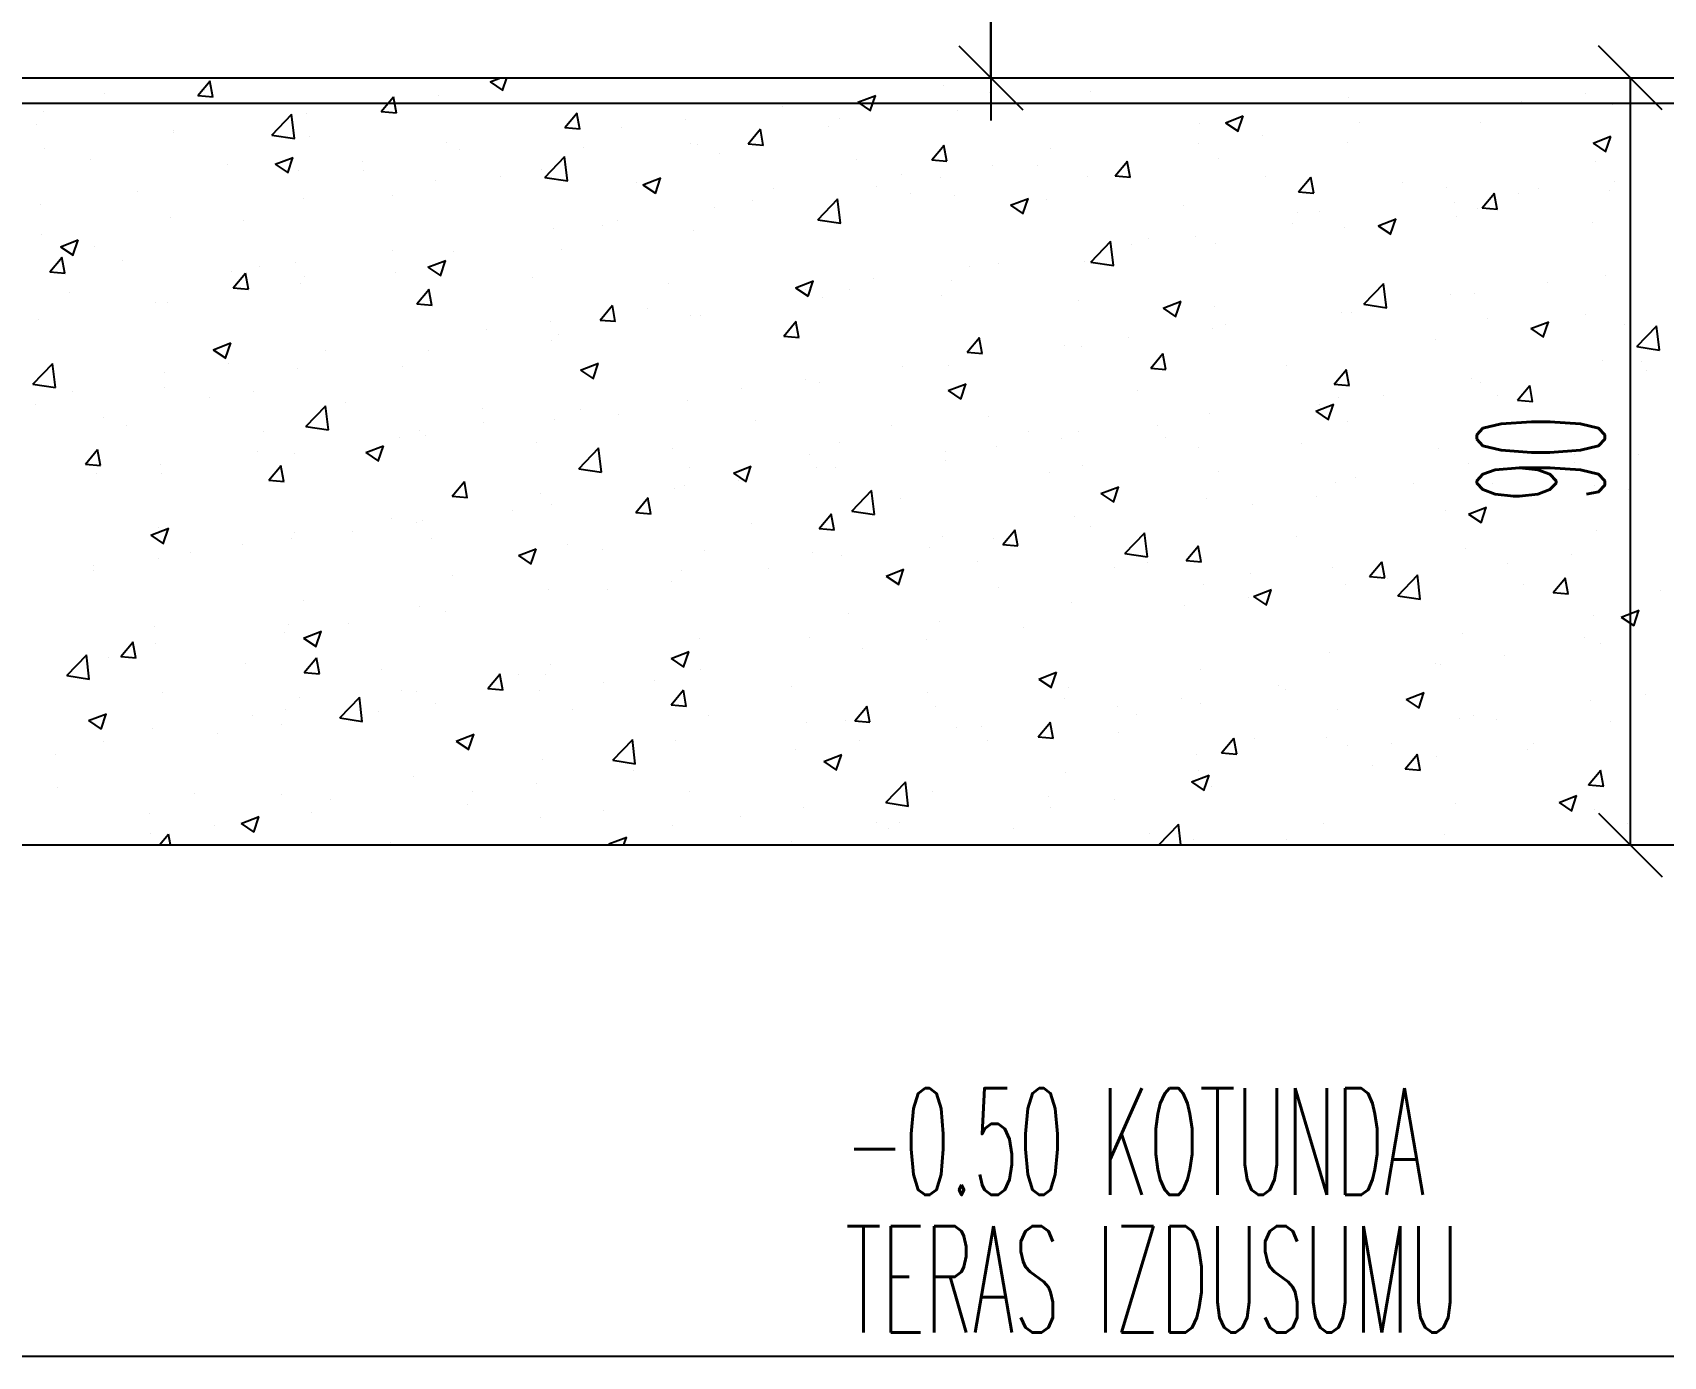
# Model space of a CAD drawing. Extents: x 78 to 306, y -397 to 18.
# Drawn here: x 271.15867 to 271.19692, y -396.76356 to -396.7325 of the extents above; entities that cross this region are included whole.
import ezdxf

# ---------------------------------------------------------------- set-up
doc = ezdxf.new("R2010")
doc.units = 0
doc.header["$LTSCALE"] = 0.5
doc.header["$MEASUREMENT"] = 0
doc.linetypes.add('DOT2', pattern=[0.125, 0, -0.125])
doc.layers.get('0').update_dxf_attribs({"linetype": 'CONTINUOUS'})
for name, color, linetype in [('DUVAR', 6, 'CONTINUOUS'), ('IZDUSUM', 2, 'DOT2'), ('KAPI', 1, 'CONTINUOUS'), ('MERDIVEN', 3, 'CONTINUOUS'), ('OLCU', 31, 'CONTINUOUS'), ('SIVA', 7, 'CONTINUOUS'), ('TARAMA', 8, 'CONTINUOUS')]:
    doc.layers.add(name, color=color, linetype=linetype)
doc.styles.add('OLCU', font='romans.shx', dxfattribs={"width": 0.6, "height": 0.125})
doc.styles.add('OLCUIC', font='ROMANS.SHX', dxfattribs={"width": 0.4, "height": 0.15})

msp = doc.modelspace()

# ---------------------------------------------------------------- linework, layer by layer
at = {"color": 0, "linetype": 'ByBlock'}
for p, q in [((271.180394, -396.73281), (271.181894, -396.73431)), ((271.196894, -396.73431), (271.195394, -396.73281)), ((271.195394, -396.75081), (271.196894, -396.75231))]:
    msp.add_line(p, q, dxfattribs=at)
at = {"layer": 'DUVAR'}
msp.add_line((271.139144, -396.73356), (271.244144, -396.73356), dxfattribs=at)
at = {"layer": 'IZDUSUM', "ltscale": 0.6}
msp.add_line((271.244144, -396.76356), (271.139144, -396.76356), dxfattribs=at)
at = {"layer": 'MERDIVEN'}
msp.add_line((271.121144, -396.75156), (271.262144, -396.75156), dxfattribs=at)
at = {"layer": 'OLCU', "ltscale": 1.4}
for p, q in [((271.181144, -396.45656), (271.181144, -396.73456)), ((271.181144, -396.73356), (271.181144, -396.72956)), ((271.196144, -396.73356), (271.196144, -396.75156))]:
    msp.add_line(p, q, dxfattribs=at)
at = {"layer": 'SIVA', "ltscale": 1.4}
msp.add_line((271.244744, -396.73416), (271.138544, -396.73416), dxfattribs=at)
at = {"layer": 'TARAMA'}
for p, q in [((271.162542, -396.733975), (271.162832, -396.733631)), ((271.162895, -396.734008), (271.162826, -396.733632)), ((271.169401, -396.733652), (271.169641, -396.73356)), ((271.169401, -396.733652), (271.169699, -396.733853)), ((271.169693, -396.733855), (271.169792, -396.73356)), ((271.171211, -396.733586), (271.171211, -396.733586)), ((271.180038, -396.733741), (271.180038, -396.733741)), ((271.160356, -396.733933), (271.160356, -396.733933)), ((271.160427, -396.734164), (271.160427, -396.734164)), ((271.162542, -396.733975), (271.162901, -396.734007)), ((271.162699, -396.733864), (271.162699, -396.733864)), ((271.166846, -396.734352), (271.167135, -396.734007)), ((271.167199, -396.734385), (271.167129, -396.734008)), ((271.16818, -396.73397), (271.16818, -396.73397)), ((271.178023, -396.734133), (271.178443, -396.733971)), ((271.178023, -396.734133), (271.178322, -396.734334)), ((271.178316, -396.734335), (271.178438, -396.733973)), ((271.181103, -396.733909), (271.181103, -396.733909)), ((271.183482, -396.733877), (271.183482, -396.733877)), ((271.189539, -396.734025), (271.189539, -396.734025)), ((271.193587, -396.734115), (271.193587, -396.734115)), ((271.195089, -396.733918), (271.195089, -396.733918)), ((271.195717, -396.734195), (271.195717, -396.734195)), ((271.158925, -396.734361), (271.158925, -396.734361)), ((271.164282, -396.734901), (271.164749, -396.734414)), ((271.164809, -396.734984), (271.164743, -396.734415)), ((271.1651, -396.734392), (271.1651, -396.734392)), ((271.166846, -396.734352), (271.167205, -396.734383)), ((271.17115, -396.734728), (271.171439, -396.734384)), ((271.171502, -396.734761), (271.171433, -396.734385)), ((271.173976, -396.734539), (271.173976, -396.734539)), ((271.176249, -396.734239), (271.176249, -396.734239)), ((271.177604, -396.73451), (271.177604, -396.73451)), ((271.180366, -396.734327), (271.180366, -396.734327)), ((271.186646, -396.734613), (271.187066, -396.734452)), ((271.186646, -396.734613), (271.186945, -396.734814)), ((271.186939, -396.734816), (271.18706, -396.734453)), ((271.189798, -396.734614), (271.189798, -396.734614)), ((271.158766, -396.734662), (271.158766, -396.734662)), ((271.161969, -396.734798), (271.161969, -396.734798)), ((271.161983, -396.734842), (271.161983, -396.734842)), ((271.164282, -396.734901), (271.164815, -396.734984)), ((271.165172, -396.734933), (271.165172, -396.734933)), ((271.17115, -396.734728), (271.171508, -396.73476)), ((271.172474, -396.734736), (271.172474, -396.734736)), ((271.175453, -396.735105), (271.175742, -396.73476)), ((271.175806, -396.735138), (271.175737, -396.734761)), ((271.177335, -396.734711), (271.177335, -396.734711)), ((271.18604, -396.734626), (271.18604, -396.734626)), ((271.187525, -396.734913), (271.187525, -396.734913)), ((271.192637, -396.734618), (271.192637, -396.734618)), ((271.195269, -396.735094), (271.195689, -396.734932)), ((271.195561, -396.735296), (271.195683, -396.734934)), ((271.158953, -396.735226), (271.158953, -396.735226)), ((271.168375, -396.735068), (271.168375, -396.735068)), ((271.168685, -396.735235), (271.168685, -396.735235)), ((271.171578, -396.735204), (271.171578, -396.735204)), ((271.174105, -396.735111), (271.174105, -396.735111)), ((271.174254, -396.735133), (271.174254, -396.735133)), ((271.174781, -396.735339), (271.174781, -396.735339)), ((271.175453, -396.735105), (271.175812, -396.735136)), ((271.179757, -396.735481), (271.180046, -396.735137)), ((271.18011, -396.735514), (271.18004, -396.735138)), ((271.182541, -396.735227), (271.182541, -396.735227)), ((271.186023, -396.735111), (271.186023, -396.735111)), ((271.18952, -396.735068), (271.18952, -396.735068)), ((271.195269, -396.735094), (271.195567, -396.735295)), ((271.160031, -396.735468), (271.160031, -396.735468)), ((271.163234, -396.735604), (271.163234, -396.735604)), ((271.164359, -396.735587), (271.164779, -396.735426)), ((271.164359, -396.735587), (271.164658, -396.735789)), ((271.164652, -396.73579), (271.164773, -396.735427)), ((271.16491, -396.735732), (271.16491, -396.735732)), ((271.166412, -396.735534), (271.166412, -396.735534)), ((271.166437, -396.735739), (271.166437, -396.735739)), ((271.170606, -396.735711), (271.170606, -396.735711)), ((271.170685, -396.735895), (271.171152, -396.735408)), ((271.171138, -396.735583), (271.171138, -396.735583)), ((271.171213, -396.735977), (271.171146, -396.735408)), ((271.177983, -396.735474), (271.177983, -396.735474)), ((271.179757, -396.735481), (271.180115, -396.735513)), ((271.181186, -396.73561), (271.181186, -396.73561)), ((271.182234, -396.73561), (271.182234, -396.73561)), ((271.18406, -396.735858), (271.18435, -396.735513)), ((271.184413, -396.735891), (271.184344, -396.735514)), ((271.184389, -396.735745), (271.184389, -396.735745)), ((271.18649, -396.735452), (271.18649, -396.735452)), ((271.19533, -396.735525), (271.19533, -396.735525)), ((271.168107, -396.735967), (271.168107, -396.735967)), ((271.16964, -396.735874), (271.16964, -396.735874)), ((271.170685, -396.735895), (271.171219, -396.735977)), ((271.172843, -396.73601), (271.172843, -396.73601)), ((271.172982, -396.736068), (271.173402, -396.735907)), ((271.172982, -396.736068), (271.17328, -396.736269)), ((271.173275, -396.73627), (271.173396, -396.735908)), ((271.178459, -396.736107), (271.178459, -396.736107)), ((271.179042, -396.735827), (271.179042, -396.735827)), ((271.179961, -396.735909), (271.179961, -396.735909)), ((271.183409, -396.735874), (271.183409, -396.735874)), ((271.18406, -396.735858), (271.184419, -396.735889)), ((271.187592, -396.73588), (271.187592, -396.73588)), ((271.188364, -396.736234), (271.188653, -396.73589)), ((271.188717, -396.736267), (271.188647, -396.735891)), ((271.190795, -396.736016), (271.190795, -396.736016)), ((271.19183, -396.736125), (271.19183, -396.736125)), ((271.195783, -396.735985), (271.195783, -396.735985)), ((271.161121, -396.736231), (271.161121, -396.736231)), ((271.165027, -396.73639), (271.165027, -396.73639)), ((271.167107, -396.736312), (271.167107, -396.736312)), ((271.175542, -396.736428), (271.175542, -396.736428)), ((271.176046, -396.736145), (271.176046, -396.736145)), ((271.177088, -396.736888), (271.177556, -396.736401)), ((271.177616, -396.736971), (271.17755, -396.736401)), ((271.179249, -396.73628), (271.179249, -396.73628)), ((271.180293, -396.736324), (271.180293, -396.736324)), ((271.181605, -396.736548), (271.182025, -396.736387)), ((271.181897, -396.736751), (271.182019, -396.736388)), ((271.182451, -396.736416), (271.182451, -396.736416)), ((271.188364, -396.736234), (271.188722, -396.736266)), ((271.192008, -396.736482), (271.192008, -396.736482)), ((271.192667, -396.736611), (271.192957, -396.736266)), ((271.19302, -396.736644), (271.192951, -396.736268)), ((271.193511, -396.736284), (271.193511, -396.736284)), ((271.193998, -396.736151), (271.193998, -396.736151)), ((271.195644, -396.736193), (271.195644, -396.736193)), ((271.158849, -396.73653), (271.158849, -396.73653)), ((271.161911, -396.73684), (271.161911, -396.73684)), ((271.172398, -396.736905), (271.172398, -396.736905)), ((271.17467, -396.736606), (271.17467, -396.736606)), ((271.177088, -396.736888), (271.177622, -396.73697)), ((271.177262, -396.736708), (271.177262, -396.736708)), ((271.181605, -396.736548), (271.181903, -396.73675)), ((271.185654, -396.736551), (271.185654, -396.736551)), ((271.188331, -396.736726), (271.188331, -396.736726)), ((271.188857, -396.736686), (271.188857, -396.736686)), ((271.190228, -396.737029), (271.190648, -396.736868)), ((271.19052, -396.737231), (271.190642, -396.736869)), ((271.19206, -396.736822), (271.19206, -396.736822)), ((271.192564, -396.736615), (271.192564, -396.736615)), ((271.192667, -396.736611), (271.193026, -396.736642)), ((271.15888, -396.737224), (271.15888, -396.737224)), ((271.163607, -396.736912), (271.163607, -396.736912)), ((271.170896, -396.737103), (271.170896, -396.737103)), ((271.172043, -396.737029), (271.172043, -396.737029)), ((271.174181, -396.737131), (271.174181, -396.737131)), ((271.185947, -396.73728), (271.185947, -396.73728)), ((271.188219, -396.736981), (271.188219, -396.736981)), ((271.189447, -396.737065), (271.189447, -396.737065)), ((271.190228, -396.737029), (271.190526, -396.73723)), ((271.195263, -396.736957), (271.195263, -396.736957)), ((271.159318, -396.737522), (271.159738, -396.737361)), ((271.159318, -396.737522), (271.159616, -396.737724)), ((271.15961, -396.737725), (271.159732, -396.737362)), ((271.160108, -396.737513), (271.160108, -396.737513)), ((271.167106, -396.737602), (271.167106, -396.737602)), ((271.168544, -396.737629), (271.168544, -396.737629)), ((271.171065, -396.737581), (271.171065, -396.737581)), ((271.183492, -396.737881), (271.183959, -396.737394)), ((271.18402, -396.737964), (271.183953, -396.737394)), ((271.184445, -396.737478), (271.184445, -396.737478)), ((271.184832, -396.737326), (271.184832, -396.737326)), ((271.186417, -396.737449), (271.186417, -396.737449)), ((271.159071, -396.738112), (271.159361, -396.737767)), ((271.159424, -396.738145), (271.159355, -396.737769)), ((271.160775, -396.737848), (271.160775, -396.737848)), ((271.163978, -396.737983), (271.163978, -396.737983)), ((271.164834, -396.737901), (271.164834, -396.737901)), ((271.167941, -396.738003), (271.168361, -396.737842)), ((271.167941, -396.738003), (271.168239, -396.738204)), ((271.168034, -396.737965), (271.168034, -396.737965)), ((271.168233, -396.738206), (271.168355, -396.737843)), ((271.180655, -396.737977), (271.180655, -396.737977)), ((271.181333, -396.737927), (271.181333, -396.737927)), ((271.183336, -396.737872), (271.183336, -396.737872)), ((271.183492, -396.737881), (271.184025, -396.737964)), ((271.159071, -396.738112), (271.15943, -396.738143)), ((271.163332, -396.738099), (271.163332, -396.738099)), ((271.163375, -396.738489), (271.163664, -396.738144)), ((271.163728, -396.738521), (271.163658, -396.738145)), ((271.164954, -396.738387), (271.164954, -396.738387)), ((271.165045, -396.73823), (271.165045, -396.73823)), ((271.167181, -396.738118), (271.167181, -396.738118)), ((271.170384, -396.738254), (271.170384, -396.738254)), ((271.173587, -396.738389), (271.173587, -396.738389)), ((271.176563, -396.738484), (271.176984, -396.738322)), ((271.176856, -396.738686), (271.176978, -396.738324)), ((271.178383, -396.738276), (271.178383, -396.738276)), ((271.18022, -396.738321), (271.18022, -396.738321)), ((271.189895, -396.738874), (271.190363, -396.738387)), ((271.190423, -396.738957), (271.190357, -396.738387)), ((271.194204, -396.738351), (271.194204, -396.738351)), ((271.195571, -396.73819), (271.195571, -396.73819)), ((271.159543, -396.738597), (271.159543, -396.738597)), ((271.163375, -396.738489), (271.163734, -396.73852)), ((271.167679, -396.738865), (271.167968, -396.73852)), ((271.168031, -396.738898), (271.167962, -396.738522)), ((271.176563, -396.738484), (271.176862, -396.738685)), ((271.17679, -396.738524), (271.17679, -396.738524)), ((271.176881, -396.738473), (271.176881, -396.738473)), ((271.177189, -396.738706), (271.177189, -396.738706)), ((271.177834, -396.738528), (271.177834, -396.738528)), ((271.179993, -396.73866), (271.179993, -396.73866)), ((271.183196, -396.738795), (271.183196, -396.738795)), ((271.185186, -396.738964), (271.185606, -396.738803)), ((271.185479, -396.739167), (271.1856, -396.738804)), ((271.191932, -396.738651), (271.191932, -396.738651)), ((271.192491, -396.738613), (271.192491, -396.738613)), ((271.161546, -396.738831), (271.161546, -396.738831)), ((271.161838, -396.738837), (271.161838, -396.738837)), ((271.167679, -396.738865), (271.168037, -396.738896)), ((271.171982, -396.739242), (271.172271, -396.738897)), ((271.172335, -396.739274), (271.172266, -396.738898)), ((271.173092, -396.738972), (271.173092, -396.738972)), ((271.174108, -396.739128), (271.174108, -396.739128)), ((271.174335, -396.739128), (271.174335, -396.739128)), ((271.185186, -396.738964), (271.185485, -396.739165)), ((271.186399, -396.73893), (271.186399, -396.73893)), ((271.189374, -396.739062), (271.189374, -396.739062)), ((271.189602, -396.739066), (271.189602, -396.739066)), ((271.189895, -396.738874), (271.190429, -396.738957)), ((271.19043, -396.738848), (271.19043, -396.738848)), ((271.192804, -396.739201), (271.192804, -396.739201)), ((271.195082, -396.739105), (271.195082, -396.739105)), ((271.158807, -396.739221), (271.158807, -396.739221)), ((271.169317, -396.739469), (271.169317, -396.739469)), ((271.170819, -396.739272), (271.170819, -396.739272)), ((271.170992, -396.739578), (271.170992, -396.739578)), ((271.171982, -396.739242), (271.172341, -396.739273)), ((271.176286, -396.739618), (271.176575, -396.739273)), ((271.176638, -396.739651), (271.176569, -396.739275)), ((271.186344, -396.739446), (271.186344, -396.739446)), ((271.186641, -396.739347), (271.186641, -396.739347)), ((271.193809, -396.739445), (271.194229, -396.739283)), ((271.193809, -396.739445), (271.194107, -396.739646)), ((271.194102, -396.739647), (271.194223, -396.739285)), ((271.196007, -396.739336), (271.196007, -396.739336)), ((271.196299, -396.739867), (271.196766, -396.73938)), ((271.196826, -396.73995), (271.19676, -396.73938)), ((271.162899, -396.739938), (271.163319, -396.739777)), ((271.162899, -396.739938), (271.163198, -396.740139)), ((271.163192, -396.740141), (271.163314, -396.739778)), ((271.165528, -396.739968), (271.165528, -396.739968)), ((271.167962, -396.739962), (271.167962, -396.739962)), ((271.170836, -396.739729), (271.170836, -396.739729)), ((271.176286, -396.739618), (271.176644, -396.739649)), ((271.180589, -396.739995), (271.180878, -396.73965)), ((271.180942, -396.740027), (271.180873, -396.739651)), ((271.182866, -396.739844), (271.182866, -396.739844)), ((271.183263, -396.739869), (271.183263, -396.739869)), ((271.184368, -396.739646), (271.184368, -396.739646)), ((271.191583, -396.739705), (271.191583, -396.739705)), ((271.196299, -396.739867), (271.196832, -396.73995)), ((271.158674, -396.740746), (271.159141, -396.740259)), ((271.159201, -396.740829), (271.159135, -396.740259)), ((271.163256, -396.740267), (271.163256, -396.740267)), ((271.167337, -396.74033), (271.167337, -396.74033)), ((271.171522, -396.740419), (271.171942, -396.740257)), ((271.171815, -396.740621), (271.171936, -396.740259)), ((271.179077, -396.740343), (271.179077, -396.740343)), ((271.180147, -396.740319), (271.180147, -396.740319)), ((271.180589, -396.739995), (271.180948, -396.740026)), ((271.184893, -396.740371), (271.185182, -396.740026)), ((271.185246, -396.740404), (271.185176, -396.740028)), ((271.188084, -396.740306), (271.188084, -396.740306)), ((271.195498, -396.740187), (271.195498, -396.740187)), ((271.196415, -396.740219), (271.196415, -396.740219)), ((271.161754, -396.740465), (271.161754, -396.740465)), ((271.164881, -396.740384), (271.164881, -396.740384)), ((271.171522, -396.740419), (271.171821, -396.74062)), ((271.176805, -396.740642), (271.176805, -396.740642)), ((271.177116, -396.740703), (271.177116, -396.740703)), ((271.184893, -396.740371), (271.185251, -396.740402)), ((271.189196, -396.740748), (271.189486, -396.740403)), ((271.189549, -396.74078), (271.18948, -396.740404)), ((271.192418, -396.74061), (271.192418, -396.74061)), ((271.192626, -396.740718), (271.192626, -396.740718)), ((271.196519, -396.740422), (271.196519, -396.740422)), ((271.158674, -396.740746), (271.159207, -396.740829)), ((271.159607, -396.740914), (271.159607, -396.740914)), ((271.161765, -396.740834), (271.161765, -396.740834)), ((271.16281, -396.741049), (271.16281, -396.741049)), ((271.163837, -396.74093), (271.163837, -396.74093)), ((271.175303, -396.74084), (271.175303, -396.74084)), ((271.180145, -396.740899), (271.180565, -396.740738)), ((271.180145, -396.740899), (271.180443, -396.741101)), ((271.180437, -396.741102), (271.180559, -396.740739)), ((271.184584, -396.740906), (271.184584, -396.740906)), ((271.189196, -396.740748), (271.189555, -396.740779)), ((271.189301, -396.74106), (271.189301, -396.74106)), ((271.190354, -396.741017), (271.190354, -396.741017)), ((271.19302, -396.741023), (271.19302, -396.741023)), ((271.1935, -396.741124), (271.193789, -396.740779)), ((271.193853, -396.741157), (271.193783, -396.740781)), ((271.158734, -396.741218), (271.158734, -396.741218)), ((271.165077, -396.741739), (271.165544, -396.741252)), ((271.165605, -396.741822), (271.165538, -396.741252)), ((271.166013, -396.741184), (271.166013, -396.741184)), ((271.169215, -396.74132), (271.169215, -396.74132)), ((271.171513, -396.741339), (271.171513, -396.741339)), ((271.172418, -396.741455), (271.172418, -396.741455)), ((271.174036, -396.741125), (271.174036, -396.741125)), ((271.186271, -396.741444), (271.186271, -396.741444)), ((271.188768, -396.74138), (271.189188, -396.741218)), ((271.188768, -396.74138), (271.189066, -396.741581)), ((271.188852, -396.741215), (271.188852, -396.741215)), ((271.18906, -396.741582), (271.189182, -396.74122)), ((271.1935, -396.741124), (271.193859, -396.741155)), ((271.160338, -396.741531), (271.160338, -396.741531)), ((271.160872, -396.741719), (271.160872, -396.741719)), ((271.164075, -396.741855), (271.164075, -396.741855)), ((271.165077, -396.741739), (271.165611, -396.741822)), ((271.167739, -396.741836), (271.167739, -396.741836)), ((271.169241, -396.741638), (271.169241, -396.741638)), ((271.170919, -396.741575), (271.170919, -396.741575)), ((271.175621, -396.74159), (271.175621, -396.74159)), ((271.178824, -396.741726), (271.178824, -396.741726)), ((271.181085, -396.741507), (271.181085, -396.741507)), ((271.182027, -396.741861), (271.182027, -396.741861)), ((271.18319, -396.741866), (271.18319, -396.741866)), ((271.185062, -396.741714), (271.185062, -396.741714)), ((271.189521, -396.741623), (271.189521, -396.741623)), ((271.166481, -396.742354), (271.166901, -396.742193)), ((271.166773, -396.742557), (271.166895, -396.742194)), ((271.167278, -396.74199), (271.167278, -396.74199)), ((271.167889, -396.741959), (271.167889, -396.741959)), ((271.170481, -396.742125), (271.170481, -396.742125)), ((271.17148, -396.742732), (271.171948, -396.742245)), ((271.172008, -396.742815), (271.171942, -396.742245)), ((271.173684, -396.742261), (271.173684, -396.742261)), ((271.177586, -396.742108), (271.177586, -396.742108)), ((271.181288, -396.742211), (271.181288, -396.742211)), ((271.18279, -396.742013), (271.18279, -396.742013)), ((271.18523, -396.741996), (271.18523, -396.741996)), ((271.186022, -396.742224), (271.186022, -396.742224)), ((271.188433, -396.742132), (271.188433, -396.742132)), ((271.195425, -396.742185), (271.195425, -396.742185)), ((271.159904, -396.742625), (271.160193, -396.74228)), ((271.159904, -396.742625), (271.160263, -396.742657)), ((271.160257, -396.742658), (271.160187, -396.742282)), ((271.161677, -396.742634), (271.161677, -396.742634)), ((271.16395, -396.742335), (271.16395, -396.742335)), ((271.164808, -396.742382), (271.164808, -396.742382)), ((271.166481, -396.742354), (271.166779, -396.742555)), ((271.176886, -396.742396), (271.176886, -396.742396)), ((271.180074, -396.742316), (271.180074, -396.742316)), ((271.180089, -396.742531), (271.180089, -396.742531)), ((271.191636, -396.742267), (271.191636, -396.742267)), ((271.192345, -396.742607), (271.192345, -396.742607)), ((271.194837, -396.742586), (271.194837, -396.742586)), ((271.194839, -396.742402), (271.194839, -396.742402)), ((271.196339, -396.742388), (271.196339, -396.742388)), ((271.160175, -396.742832), (271.160175, -396.742832)), ((271.161692, -396.742832), (271.161692, -396.742832)), ((271.164208, -396.743002), (271.164497, -396.742657)), ((271.164208, -396.743002), (271.164566, -396.743033)), ((271.16456, -396.743034), (271.164491, -396.742658)), ((271.17148, -396.742732), (271.172014, -396.742815)), ((271.174087, -396.742708), (271.174087, -396.742708)), ((271.175104, -396.742834), (271.175524, -396.742673)), ((271.175104, -396.742834), (271.175402, -396.743036)), ((271.175226, -396.743009), (271.175226, -396.743009)), ((271.175396, -396.743037), (271.175518, -396.742674)), ((271.177043, -396.7427), (271.177043, -396.7427)), ((271.177499, -396.742709), (271.177499, -396.742709)), ((271.182523, -396.742824), (271.182523, -396.742824)), ((271.183292, -396.742667), (271.183292, -396.742667)), ((271.186495, -396.742802), (271.186495, -396.742802)), ((271.189698, -396.742937), (271.189698, -396.742937)), ((271.168511, -396.743378), (271.1688, -396.743033)), ((271.168511, -396.743378), (271.16887, -396.74341)), ((271.168864, -396.743411), (271.168795, -396.743035)), ((271.170588, -396.743309), (271.170588, -396.743309)), ((271.172815, -396.743755), (271.173104, -396.74341)), ((271.173167, -396.743787), (271.173098, -396.743411)), ((271.173724, -396.743206), (271.173724, -396.743206)), ((271.173963, -396.743123), (271.173963, -396.743123)), ((271.177884, -396.743726), (271.178351, -396.743238)), ((271.178412, -396.743808), (271.178345, -396.743239)), ((271.183726, -396.743315), (271.184146, -396.743154)), ((271.183726, -396.743315), (271.184025, -396.743516)), ((271.184019, -396.743518), (271.184141, -396.743155)), ((271.188775, -396.743384), (271.188775, -396.743384)), ((271.189228, -396.743057), (271.189228, -396.743057)), ((271.191048, -396.743084), (271.191048, -396.743084)), ((271.192901, -396.743073), (271.192901, -396.743073)), ((271.195312, -396.743122), (271.195312, -396.743122)), ((271.196104, -396.743208), (271.196104, -396.743208)), ((271.169935, -396.743705), (271.169935, -396.743705)), ((271.170846, -396.743573), (271.170846, -396.743573)), ((271.172815, -396.743755), (271.173173, -396.743786)), ((271.177118, -396.744131), (271.177407, -396.743786)), ((271.177471, -396.744164), (271.177402, -396.743788)), ((271.177884, -396.743726), (271.178418, -396.743808)), ((271.179024, -396.743425), (271.179024, -396.743425)), ((271.186198, -396.743441), (271.186198, -396.743441)), ((271.187273, -396.743581), (271.187273, -396.743581)), ((271.191813, -396.743723), (271.191813, -396.743723)), ((271.192349, -396.743795), (271.192769, -396.743634)), ((271.192642, -396.743998), (271.192763, -396.743636)), ((271.161439, -396.744289), (271.16186, -396.744128)), ((271.161616, -396.744099), (271.161616, -396.744099)), ((271.161732, -396.744492), (271.161854, -396.744129)), ((271.167089, -396.74391), (271.167089, -396.74391)), ((271.167662, -396.744004), (271.167662, -396.744004)), ((271.167816, -396.743957), (271.167816, -396.743957)), ((271.175525, -396.744026), (271.175525, -396.744026)), ((271.177118, -396.744131), (271.177477, -396.744163)), ((271.181422, -396.744508), (271.181711, -396.744163)), ((271.181775, -396.74454), (271.181705, -396.744164)), ((271.183117, -396.743864), (271.183117, -396.743864)), ((271.183484, -396.74408), (271.183484, -396.74408)), ((271.192349, -396.743795), (271.192648, -396.743997)), ((271.161439, -396.744289), (271.161738, -396.74449)), ((271.16359, -396.74451), (271.16359, -396.74451)), ((271.164735, -396.744379), (271.164735, -396.744379)), ((271.164819, -396.744234), (271.164819, -396.744234)), ((271.16616, -396.744202), (271.16616, -396.744202)), ((271.168022, -396.744369), (271.168022, -396.744369)), ((271.171225, -396.744505), (271.171225, -396.744505)), ((271.180001, -396.744314), (271.180001, -396.744314)), ((271.181212, -396.744379), (271.181212, -396.744379)), ((271.181422, -396.744508), (271.18178, -396.744539)), ((271.184287, -396.744719), (271.184755, -396.744232)), ((271.184815, -396.744802), (271.184749, -396.744232)), ((271.185725, -396.744884), (271.186015, -396.74454)), ((271.186078, -396.744917), (271.186009, -396.744541)), ((271.188314, -396.744324), (271.188314, -396.744324)), ((271.195352, -396.744182), (271.195352, -396.744182)), ((271.161619, -396.744829), (271.161619, -396.744829)), ((271.162371, -396.744701), (271.162371, -396.744701)), ((271.170062, -396.74477), (271.170482, -396.744608)), ((271.170062, -396.74477), (271.170361, -396.744971)), ((271.170355, -396.744972), (271.170476, -396.74461)), ((271.172026, -396.744626), (271.172026, -396.744626)), ((271.174428, -396.74464), (271.174428, -396.74464)), ((271.17697, -396.744698), (271.17697, -396.744698)), ((271.177631, -396.744775), (271.177631, -396.744775)), ((271.179709, -396.744577), (271.179709, -396.744577)), ((271.180834, -396.744911), (271.180834, -396.744911)), ((271.184287, -396.744719), (271.184821, -396.744801)), ((271.184814, -396.744924), (271.184814, -396.744924)), ((271.185725, -396.744884), (271.186084, -396.744916)), ((271.190029, -396.745261), (271.190318, -396.744916)), ((271.190382, -396.745293), (271.190312, -396.744917)), ((271.192272, -396.744605), (271.192272, -396.744605)), ((271.194761, -396.744754), (271.194761, -396.744754)), ((271.160091, -396.745111), (271.160091, -396.745111)), ((271.160099, -396.745), (271.160099, -396.745)), ((271.168527, -396.745227), (271.168527, -396.745227)), ((271.17389, -396.74512), (271.17389, -396.74512)), ((271.17592, -396.745076), (271.17592, -396.745076)), ((271.178685, -396.74525), (271.179105, -396.745089)), ((271.178685, -396.74525), (271.178983, -396.745451)), ((271.178978, -396.745453), (271.179099, -396.74509)), ((271.184036, -396.745046), (271.184036, -396.745046)), ((271.187239, -396.745181), (271.187239, -396.745181)), ((271.189155, -396.745054), (271.189155, -396.745054)), ((271.190029, -396.745261), (271.190388, -396.745292)), ((271.190442, -396.745317), (271.190442, -396.745317)), ((271.190691, -396.745712), (271.191158, -396.745225)), ((271.191218, -396.745795), (271.191152, -396.745225)), ((271.193259, -396.744952), (271.193259, -396.744952)), ((271.194332, -396.745637), (271.194622, -396.745293)), ((271.194685, -396.74567), (271.194616, -396.745294)), ((271.170773, -396.74557), (271.170773, -396.74557)), ((271.172146, -396.745573), (271.172146, -396.745573)), ((271.173648, -396.745375), (271.173648, -396.745375)), ((271.181315, -396.745525), (271.181315, -396.745525)), ((271.186125, -396.745439), (271.186125, -396.745439)), ((271.187308, -396.745731), (271.187728, -396.745569)), ((271.1876, -396.745933), (271.187722, -396.745571)), ((271.189469, -396.745451), (271.189469, -396.745451)), ((271.193645, -396.745452), (271.193645, -396.745452)), ((271.194332, -396.745637), (271.194691, -396.745669)), ((271.196848, -396.745587), (271.196848, -396.745587)), ((271.165027, -396.745828), (271.165027, -396.745828)), ((271.167743, -396.745954), (271.167743, -396.745954)), ((271.168356, -396.746072), (271.168356, -396.746072)), ((271.183044, -396.745861), (271.183044, -396.745861)), ((271.185695, -396.745948), (271.185695, -396.745948)), ((271.187197, -396.74575), (271.187197, -396.74575)), ((271.187308, -396.745731), (271.187606, -396.745932)), ((271.190691, -396.745712), (271.191224, -396.745795)), ((271.195931, -396.746211), (271.196351, -396.74605)), ((271.196223, -396.746414), (271.196345, -396.746051)), ((271.161528, -396.746428), (271.161528, -396.746428)), ((271.164662, -396.746377), (271.164662, -396.746377)), ((271.166084, -396.746371), (271.166084, -396.746371)), ((271.177816, -396.746125), (271.177816, -396.746125)), ((271.179928, -396.746311), (271.179928, -396.746311)), ((271.181906, -396.746447), (271.181906, -396.746447)), ((271.195279, -396.74618), (271.195279, -396.74618)), ((271.195931, -396.746211), (271.196229, -396.746412)), ((271.160736, -396.747138), (271.161026, -396.746794)), ((271.161089, -396.747171), (271.16102, -396.746795)), ((271.161546, -396.746826), (271.161546, -396.746826)), ((271.164582, -396.746569), (271.164582, -396.746569)), ((271.165021, -396.746705), (271.165441, -396.746544)), ((271.165021, -396.746705), (271.165319, -396.746906)), ((271.165313, -396.746907), (271.165435, -396.746545)), ((271.174317, -396.746726), (271.174317, -396.746726)), ((271.176897, -396.746695), (271.176897, -396.746695)), ((271.179633, -396.746746), (271.179633, -396.746746)), ((271.192199, -396.746602), (271.192199, -396.746602)), ((271.195064, -396.746702), (271.195064, -396.746702)), ((271.195455, -396.746822), (271.195455, -396.746822)), ((271.159469, -396.747584), (271.159936, -396.747097)), ((271.159997, -396.747667), (271.15993, -396.747097)), ((271.160448, -396.747165), (271.160448, -396.747165)), ((271.160736, -396.747138), (271.161095, -396.74717)), ((271.160793, -396.747068), (271.160793, -396.747068)), ((271.16504, -396.747515), (271.165329, -396.74717)), ((271.165393, -396.747547), (271.165323, -396.747171)), ((271.173644, -396.747185), (271.174064, -396.747024)), ((271.173644, -396.747185), (271.173942, -396.747387)), ((271.173817, -396.747117), (271.173817, -396.747117)), ((271.173936, -396.747388), (271.174058, -396.747025)), ((271.178131, -396.746944), (271.178131, -396.746944)), ((271.189083, -396.747052), (271.189083, -396.747052)), ((271.193182, -396.747121), (271.193182, -396.747121)), ((271.159469, -396.747584), (271.160003, -396.747667)), ((271.16365, -396.7473), (271.16365, -396.7473)), ((271.16504, -396.747515), (271.165399, -396.747546)), ((271.166853, -396.747435), (271.166853, -396.747435)), ((271.169344, -396.747891), (271.169633, -396.747547)), ((271.169696, -396.747924), (271.169627, -396.747548)), ((271.170056, -396.747571), (271.170056, -396.747571)), ((271.1707, -396.747567), (271.1707, -396.747567)), ((271.170818, -396.747327), (271.170818, -396.747327)), ((271.174342, -396.747442), (271.174342, -396.747442)), ((271.182266, -396.747666), (271.182687, -396.747505)), ((271.182559, -396.747868), (271.182681, -396.747506)), ((271.186052, -396.747436), (271.186052, -396.747436)), ((271.191565, -396.747303), (271.191565, -396.747303)), ((271.19168, -396.747318), (271.19168, -396.747318)), ((271.161713, -396.747971), (271.161713, -396.747971)), ((271.167319, -396.747927), (271.167319, -396.747927)), ((271.16767, -396.747951), (271.16767, -396.747951)), ((271.169344, -396.747891), (271.169702, -396.747923)), ((271.170567, -396.747939), (271.170567, -396.747939)), ((271.172069, -396.747742), (271.172069, -396.747742)), ((271.173259, -396.747706), (271.173259, -396.747706)), ((271.173647, -396.748268), (271.173936, -396.747923)), ((271.174, -396.748301), (271.173931, -396.747924)), ((271.176462, -396.747841), (271.176462, -396.747841)), ((271.179665, -396.747977), (271.179665, -396.747977)), ((271.182266, -396.747666), (271.182565, -396.747867)), ((271.182971, -396.747858), (271.182971, -396.747858)), ((271.187891, -396.747817), (271.187891, -396.747817)), ((271.188066, -396.747904), (271.188066, -396.747904)), ((271.190889, -396.748146), (271.191309, -396.747985)), ((271.191182, -396.748349), (271.191303, -396.747986)), ((271.164589, -396.748374), (271.164589, -396.748374)), ((271.164916, -396.748106), (271.164916, -396.748106)), ((271.165872, -396.748577), (271.16634, -396.74809)), ((271.1664, -396.74866), (271.166334, -396.74809)), ((271.168118, -396.748241), (271.168118, -396.748241)), ((271.171321, -396.748377), (271.171321, -396.748377)), ((271.173647, -396.748268), (271.174006, -396.748299)), ((271.177951, -396.748644), (271.17824, -396.7483)), ((271.178304, -396.748677), (271.178234, -396.748301)), ((271.179855, -396.748308), (271.179855, -396.748308)), ((271.182868, -396.748112), (271.182868, -396.748112)), ((271.184116, -396.748314), (271.184116, -396.748314)), ((271.185618, -396.748117), (271.185618, -396.748117)), ((271.186071, -396.748247), (271.186071, -396.748247)), ((271.189274, -396.748383), (271.189274, -396.748383)), ((271.190889, -396.748146), (271.191188, -396.748348)), ((271.195207, -396.748177), (271.195207, -396.748177)), ((271.196502, -396.74802), (271.196502, -396.74802)), ((271.15998, -396.74864), (271.1604, -396.748479)), ((271.15998, -396.74864), (271.160278, -396.748841)), ((271.160272, -396.748843), (271.160394, -396.74848)), ((271.16382, -396.748528), (271.16382, -396.748528)), ((271.164506, -396.748737), (271.164506, -396.748737)), ((271.165872, -396.748577), (271.166406, -396.74866)), ((271.166778, -396.748438), (271.166778, -396.748438)), ((271.174524, -396.748512), (271.174524, -396.748512)), ((271.176824, -396.748692), (271.176824, -396.748692)), ((271.177727, -396.748647), (271.177727, -396.748647)), ((271.177951, -396.748644), (271.178309, -396.748676)), ((271.182254, -396.749021), (271.182544, -396.748676)), ((271.182607, -396.749054), (271.182538, -396.748677)), ((271.184567, -396.748504), (271.184567, -396.748504)), ((271.192126, -396.748599), (271.192126, -396.748599)), ((271.192477, -396.748518), (271.192477, -396.748518)), ((271.193003, -396.74862), (271.193003, -396.74862)), ((271.19568, -396.748653), (271.19568, -396.748653)), ((271.160321, -396.749129), (271.160321, -396.749129)), ((271.161473, -396.748824), (271.161473, -396.748824)), ((271.163004, -396.748935), (271.163004, -396.748935)), ((271.168602, -396.749121), (271.169022, -396.748959)), ((271.168602, -396.749121), (271.168901, -396.749322)), ((271.168895, -396.749323), (271.169017, -396.748961)), ((271.172276, -396.74957), (271.172743, -396.749083)), ((271.172804, -396.749653), (271.172737, -396.749083)), ((271.173744, -396.749115), (271.173744, -396.749115)), ((271.178055, -396.749112), (271.178055, -396.749112)), ((271.180327, -396.748813), (271.180327, -396.748813)), ((271.18093, -396.748783), (271.18093, -396.748783)), ((271.181068, -396.749105), (271.181068, -396.749105)), ((271.182254, -396.749021), (271.182613, -396.749052)), ((271.184133, -396.748918), (271.184133, -396.748918)), ((271.186558, -396.749397), (271.186847, -396.749053)), ((271.186911, -396.74943), (271.186841, -396.749054)), ((271.187336, -396.749053), (271.187336, -396.749053)), ((271.18901, -396.749049), (271.18901, -396.749049)), ((271.159214, -396.749434), (271.159214, -396.749434)), ((271.176553, -396.74931), (271.176553, -396.74931)), ((271.177225, -396.749601), (271.177645, -396.74944)), ((271.177518, -396.749804), (271.177639, -396.749441)), ((271.185979, -396.749433), (271.185979, -396.749433)), ((271.186558, -396.749397), (271.186916, -396.749429)), ((271.189504, -396.749221), (271.189504, -396.749221)), ((271.190539, -396.749189), (271.190539, -396.749189)), ((271.190861, -396.749774), (271.191151, -396.749429)), ((271.191214, -396.749807), (271.191145, -396.74943)), ((271.191604, -396.749487), (271.191604, -396.749487)), ((271.193742, -396.749324), (271.193742, -396.749324)), ((271.193876, -396.749188), (271.193876, -396.749188)), ((271.170627, -396.749565), (271.170627, -396.749565)), ((271.172276, -396.74957), (271.17281, -396.749653)), ((271.172763, -396.749809), (271.172763, -396.749809)), ((271.177225, -396.749601), (271.177524, -396.749802)), ((271.177569, -396.749705), (271.177569, -396.749705)), ((271.182898, -396.749856), (271.182898, -396.749856)), ((271.186004, -396.749822), (271.186004, -396.749822)), ((271.190102, -396.749685), (271.190102, -396.749685)), ((271.190861, -396.749774), (271.19122, -396.749805)), ((271.195165, -396.75015), (271.195454, -396.749806)), ((271.195518, -396.750183), (271.195448, -396.749807)), ((271.159254, -396.750215), (271.159254, -396.750215)), ((271.167597, -396.749949), (271.167597, -396.749949)), ((271.170491, -396.750108), (271.170491, -396.750108)), ((271.178679, -396.750563), (271.179147, -396.750076)), ((271.179207, -396.750646), (271.179141, -396.750076)), ((271.185848, -396.750082), (271.186268, -396.74992)), ((271.185848, -396.750082), (271.186146, -396.750283)), ((271.18614, -396.750284), (271.186262, -396.749922)), ((271.186312, -396.750184), (271.186312, -396.750184)), ((271.195134, -396.750174), (271.195134, -396.750174)), ((271.195165, -396.75015), (271.195524, -396.750182)), ((271.162457, -396.75035), (271.162457, -396.75035)), ((271.164516, -396.750371), (271.164516, -396.750371)), ((271.16566, -396.750485), (271.16566, -396.750485)), ((271.168863, -396.750621), (271.168863, -396.750621)), ((271.168989, -396.750306), (271.168989, -396.750306)), ((271.174069, -396.750306), (271.174069, -396.750306)), ((271.178679, -396.750563), (271.179213, -396.750646)), ((271.179782, -396.750306), (271.179782, -396.750306)), ((271.182505, -396.750422), (271.182505, -396.750422)), ((271.18404, -396.750483), (271.18404, -396.750483)), ((271.192053, -396.750597), (271.192053, -396.750597)), ((271.194471, -396.750562), (271.194891, -396.750401)), ((271.194471, -396.750562), (271.194769, -396.750763)), ((271.194763, -396.750765), (271.194885, -396.750402)), ((271.1614, -396.750821), (271.1614, -396.750821)), ((271.163561, -396.751056), (271.163981, -396.750894)), ((271.163561, -396.751056), (271.163859, -396.751257)), ((271.163854, -396.751258), (271.163975, -396.750896)), ((271.1652, -396.750805), (271.1652, -396.750805)), ((271.17057, -396.750907), (271.17057, -396.750907)), ((271.172066, -396.750756), (271.172066, -396.750756)), ((271.175268, -396.750891), (271.175268, -396.750891)), ((271.176751, -396.75069), (271.176751, -396.75069)), ((271.178471, -396.751027), (271.178471, -396.751027)), ((271.179006, -396.751023), (271.179006, -396.751023)), ((271.182538, -396.750681), (271.182538, -396.750681)), ((271.188937, -396.751047), (271.188937, -396.751047)), ((271.195294, -396.75072), (271.195294, -396.75072)), ((271.196087, -396.751056), (271.196087, -396.751056)), ((271.161425, -396.751302), (271.161425, -396.751302)), ((271.161646, -396.75156), (271.161858, -396.751307)), ((271.161899, -396.75156), (271.161852, -396.751308)), ((271.162927, -396.751104), (271.162927, -396.751104)), ((271.172184, -396.751536), (271.172604, -396.751375)), ((271.172536, -396.75156), (271.172598, -396.751376)), ((271.173671, -396.751112), (271.173671, -396.751112)), ((271.178749, -396.75118), (271.178749, -396.75118)), ((271.181674, -396.751162), (271.181674, -396.751162)), ((271.184877, -396.751297), (271.184877, -396.751297)), ((271.185083, -396.751556), (271.18555, -396.751069)), ((271.185601, -396.75156), (271.185544, -396.75107)), ((271.185906, -396.751431), (271.185906, -396.751431)), ((271.18808, -396.751433), (271.18808, -396.751433)), ((271.191795, -396.751321), (271.191795, -396.751321)), ((271.167071, -396.751507), (271.167071, -396.751507)), ((271.172184, -396.751536), (271.172219, -396.75156)), ((271.176476, -396.751479), (271.176476, -396.751479)), ((271.185083, -396.751556), (271.185105, -396.75156)), ((271.192298, -396.751554), (271.192298, -396.751554))]:
    msp.add_line(p, q, dxfattribs=at)

# ---------------------------------------------------------------- texts
at = {"layer": 'KAPI', "style": 'OLCU', "width": 0.5}
for s, p in [('-0.50 KOTUNDA', (271.177725, -396.75977)), ('TERAS IZDUSUMU', (271.177725, -396.763003))]:
    msp.add_text(s, height=0.0025, dxfattribs=at).set_placement(p)
at = {"layer": 'OLCU', "style": 'OLCUIC', "width": 0.4}
msp.add_text('90', height=0.003, rotation=90, dxfattribs=at).set_placement((271.195544, -396.743531))

doc.saveas('drawing.dxf')
